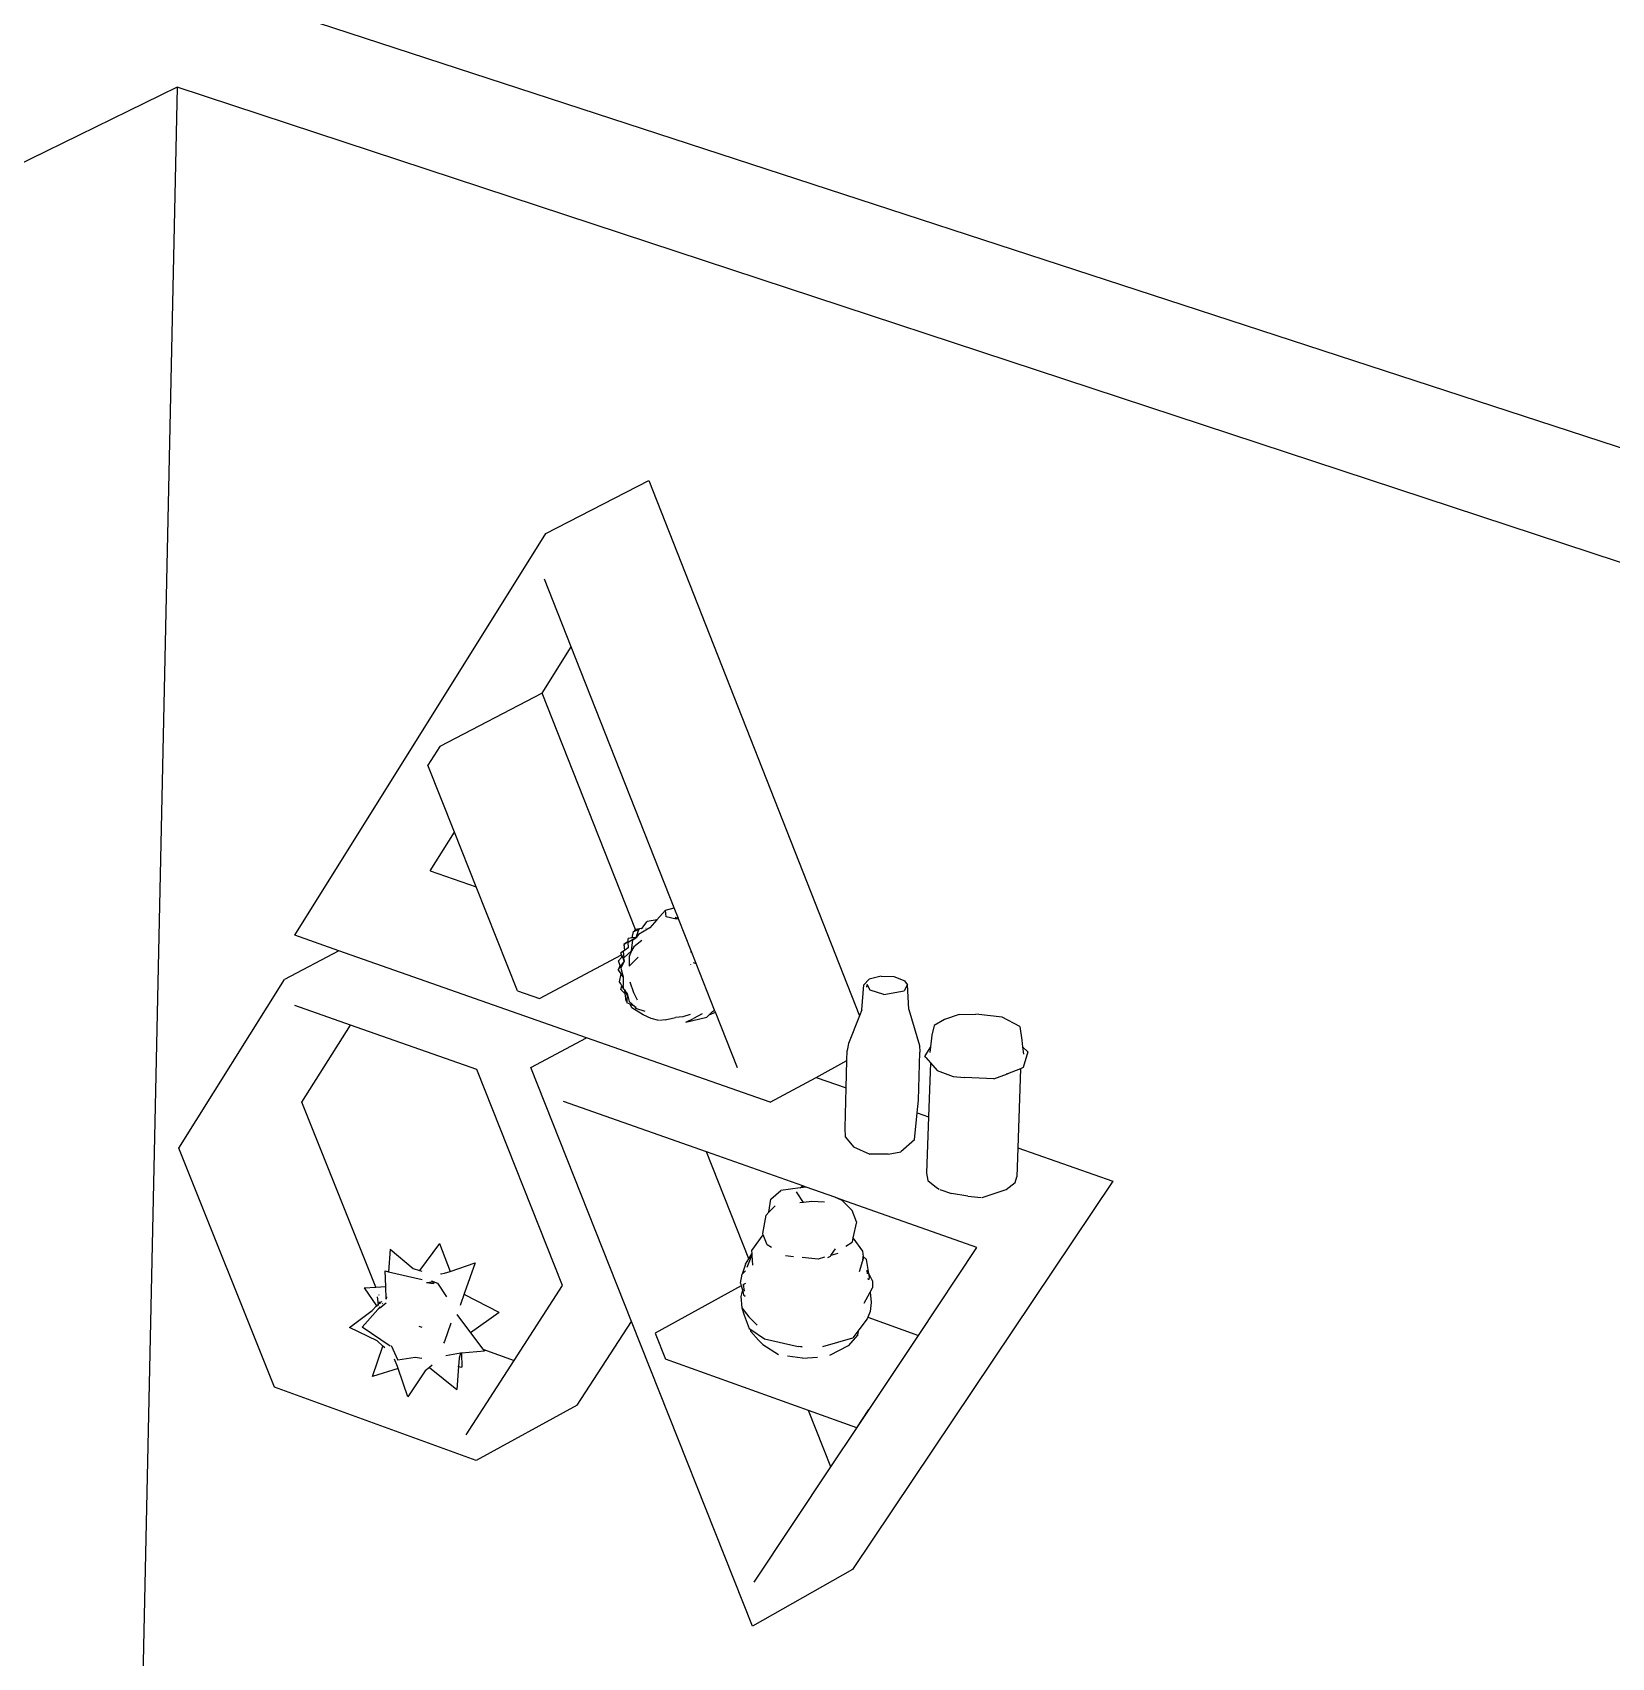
# Model space of a CAD drawing. Header units: millimetres. Extents: x -650 to 3773, y 316 to 2389.
# Drawn here: x 1670.4 to 1756.2, y 921.1 to 1009.5 of the extents above; entities that cross this region are included whole.
import ezdxf

# ---------------------------------------------------------------- set-up
doc = ezdxf.new("R2010")
doc.units = ezdxf.units.MM

# ---------------------------------------------------------------- blocks, each defined once
blk = doc.blocks.new('A$Cc7a5da99')
for p, q in [((179.575, 819.929), (1011.63, 548.408)), ((558.573, 690.243), (446.203, 635.344)), ((558.573, 690.243), (555.694, 556.62)), ((991.785, 547.585), (558.573, 690.243)), ((578.607, 665.993), (584.199, 668.867)), ((584.199, 668.867), (595.642, 639.776)), ((564.96, 644.159), (578.607, 665.993)), ((579.985, 659.83), (578.531, 663.514)), ((578.4, 657.311), (579.985, 659.83)), ((585.582, 645.651), (579.985, 659.83)), ((578.4, 657.311), (572.835, 654.416)), ((578.403, 657.313), (578.4, 657.311)), ((583.482, 644.476), (578.403, 657.313)), ((572.835, 654.416), (572.196, 653.409)), ((573.646, 649.758), (572.196, 653.409)), ((572.322, 647.655), (573.646, 649.758)), ((574.827, 646.783), (573.646, 649.758)), ((572.322, 647.655), (574.827, 646.783)), ((577.066, 641.145), (574.827, 646.783)), ((585.108, 645.525), (585.582, 645.651)), ((585.81, 645.074), (585.582, 645.651)), ((583.827, 644.525), (584.118, 644.909)), ((584.541, 644.979), (584.118, 644.909)), ((584.634, 644.994), (584.249, 644.563)), ((584.541, 644.979), (584.556, 645.002)), ((584.613, 644.99), (584.541, 644.979)), ((584.556, 645.002), (584.613, 644.99)), ((584.634, 644.994), (584.613, 644.99)), ((585.108, 645.525), (584.634, 644.994)), ((585.15, 645.163), (585.108, 645.525)), ((585.695, 645.042), (585.15, 645.163)), ((585.811, 645.055), (585.637, 645.103)), ((585.637, 645.099), (585.811, 645.055)), ((585.639, 645.139), (585.81, 645.074)), ((585.811, 645.055), (585.695, 645.042)), ((585.817, 645.056), (585.81, 645.074)), ((585.811, 645.055), (585.817, 645.056)), ((586.506, 643.31), (585.817, 645.056)), ((567.363, 643.316), (564.96, 644.159)), ((583.512, 644.031), (583.078, 643.765)), ((583.079, 643.811), (583.081, 643.991)), ((583.293, 644.011), (583.081, 643.991)), ((583.255, 643.321), (583.339, 643.908)), ((583.293, 644.011), (583.372, 644.368)), ((583.512, 644.031), (583.293, 644.011)), ((583.339, 643.908), (583.512, 644.031)), ((583.372, 644.368), (583.43, 644.388)), ((583.825, 643.871), (583.394, 643.535)), ((583.43, 644.388), (583.459, 644.473)), ((583.43, 644.388), (583.506, 644.414)), ((583.482, 644.476), (583.459, 644.473)), ((583.669, 644.503), (583.482, 644.476)), ((583.506, 644.414), (583.482, 644.476)), ((583.506, 644.414), (583.657, 644.466)), ((583.512, 644.031), (583.657, 644.466)), ((583.646, 644.193), (583.512, 644.031)), ((584.249, 644.563), (583.646, 644.193)), ((583.657, 644.466), (583.669, 644.503)), ((583.669, 644.503), (583.67, 644.504)), ((583.67, 644.504), (583.708, 644.508)), ((583.827, 644.525), (583.708, 644.508)), ((583.807, 644.518), (583.827, 644.525)), ((583.827, 644.525), (583.824, 644.52)), ((583.885, 644.526), (583.888, 644.53)), ((584.045, 644.542), (584.048, 644.545)), ((567.363, 643.316), (564.399, 641.756)), ((580.823, 638.591), (567.363, 643.316)), ((578.267, 640.728), (582.718, 643.099)), ((582.556, 642.776), (582.714, 642.945)), ((582.873, 643.339), (582.675, 643.197)), ((582.718, 643.099), (582.675, 643.197)), ((582.714, 642.945), (582.762, 642.997)), ((582.722, 642.985), (582.714, 642.945)), ((582.729, 643.073), (582.718, 643.099)), ((582.729, 643.073), (582.722, 642.985)), ((582.762, 642.997), (582.729, 643.073)), ((582.865, 642.759), (582.762, 642.997)), ((583.074, 643.483), (582.811, 643.267)), ((582.811, 643.267), (582.847, 642.932)), ((583.079, 643.811), (582.842, 643.649)), ((582.842, 643.649), (582.873, 643.339)), ((583.255, 643.321), (582.847, 642.932)), ((583.074, 643.483), (582.873, 643.339)), ((583.079, 643.804), (582.885, 643.666)), ((582.886, 643.618), (582.885, 643.666)), ((583.078, 643.765), (583.062, 643.755)), ((583.062, 643.755), (583.073, 643.515)), ((583.062, 643.492), (583.073, 643.515)), ((583.073, 643.515), (583.074, 643.483)), ((583.078, 643.765), (583.079, 643.804)), ((583.079, 643.804), (583.079, 643.811)), ((583.255, 643.321), (583.124, 643.007)), ((583.124, 643.007), (583.13, 642.47)), ((583.624, 642.969), (583.203, 642.544)), ((583.394, 643.535), (583.255, 643.321)), ((586.503, 643.214), (586.506, 643.31)), ((586.777, 642.625), (586.506, 643.31)), ((582.598, 642.385), (582.532, 642.292)), ((582.692, 642.061), (582.532, 642.292)), ((582.634, 642.558), (582.556, 642.776)), ((582.634, 642.558), (582.598, 642.385)), ((582.663, 642.476), (582.598, 642.385)), ((582.603, 641.63), (582.692, 642.061)), ((582.663, 642.476), (582.634, 642.558)), ((582.865, 642.759), (582.663, 642.476)), ((582.865, 642.759), (582.681, 642.368)), ((582.681, 642.368), (582.8, 641.906)), ((582.8, 641.906), (582.692, 642.061)), ((582.847, 642.932), (582.832, 642.918)), ((582.832, 642.918), (582.865, 642.759)), ((583.203, 642.544), (583.13, 642.47)), ((586.482, 642.562), (586.482, 642.583)), ((586.608, 642.683), (586.777, 642.625)), ((587.776, 640.094), (586.777, 642.625)), ((558.656, 632.579), (564.399, 641.756)), ((582.623, 641.568), (582.603, 641.63)), ((582.671, 641.514), (582.603, 641.63)), ((582.671, 641.514), (582.623, 641.568)), ((582.736, 641.405), (582.671, 641.514)), ((582.673, 641.204), (582.736, 641.405)), ((582.898, 640.997), (582.673, 641.204)), ((582.843, 641.222), (582.736, 641.405)), ((582.8, 641.906), (582.799, 641.42)), ((582.843, 641.222), (582.799, 641.42)), ((582.843, 641.222), (582.871, 641.187)), ((582.871, 641.187), (582.898, 640.997)), ((582.871, 641.187), (582.939, 641.101)), ((583.173, 641.624), (583.361, 641.056)), ((595.773, 640.107), (595.89, 641.467)), ((596.179, 641.78), (595.89, 641.467)), ((596.048, 641.332), (596.063, 641.476)), ((596.229, 641.177), (596.063, 641.476)), ((596.836, 641.941), (596.179, 641.78)), ((596.976, 640.931), (596.229, 641.177)), ((596.836, 641.941), (597.511, 641.915)), ((597.511, 641.915), (598.117, 641.689)), ((598.266, 641.479), (598.071, 641.134)), ((598.266, 641.479), (598.117, 641.689)), ((598.331, 640.12), (598.266, 641.479)), ((567.987, 639.277), (564.962, 640.344)), ((577.066, 641.145), (578.267, 640.728)), ((582.898, 640.997), (582.955, 640.602)), ((583.021, 640.902), (582.939, 641.101)), ((582.939, 641.101), (583.003, 641.021)), ((582.955, 640.602), (583.009, 640.577)), ((583.02, 640.884), (582.998, 640.905)), ((583.022, 640.928), (583.003, 641.021)), ((583.003, 641.021), (583.025, 640.994)), ((583.009, 640.577), (583.005, 640.492)), ((583.185, 640.411), (583.005, 640.492)), ((583.02, 640.884), (583.009, 640.577)), ((583.021, 640.902), (583.02, 640.884)), ((583.022, 640.928), (583.021, 640.902)), ((583.025, 640.994), (583.022, 640.928)), ((583.025, 640.994), (583.139, 640.567)), ((583.139, 640.567), (583.443, 640.295)), ((583.275, 640.215), (583.185, 640.411)), ((583.443, 640.295), (583.185, 640.411)), ((583.361, 641.056), (583.573, 640.649)), ((583.499, 640.174), (583.443, 640.295)), ((583.443, 640.295), (583.512, 640.259)), ((596.976, 640.931), (598.071, 641.134)), ((583.891, 639.842), (583.275, 640.215)), ((584.001, 640.009), (583.499, 640.174)), ((584.322, 639.64), (583.895, 639.839)), ((584.751, 639.521), (584.322, 639.64)), ((584.787, 639.519), (584.773, 639.518)), ((585.098, 639.556), (584.787, 639.519)), ((585.098, 639.556), (585.659, 639.682)), ((586.045, 639.733), (585.659, 639.682)), ((586.442, 639.844), (586.045, 639.733)), ((586.206, 639.437), (586.207, 639.437)), ((586.207, 639.437), (586.211, 639.438)), ((586.211, 639.438), (587.36, 639.709)), ((586.211, 639.438), (586.62, 639.629)), ((587.092, 639.89), (586.62, 639.629)), ((587.486, 639.833), (587.36, 639.709)), ((587.663, 640.007), (587.486, 639.833)), ((587.486, 639.833), (587.819, 639.985)), ((587.663, 640.007), (587.776, 640.094)), ((587.819, 639.985), (587.776, 640.094)), ((589.018, 636.947), (587.819, 639.985)), ((595.642, 639.776), (595.053, 638.284)), ((595.773, 640.107), (595.642, 639.776)), ((598.331, 640.12), (598.907, 638.165)), ((600.269, 639.581), (599.706, 639.253)), ((601.063, 639.858), (600.269, 639.581)), ((601.063, 639.858), (601.975, 639.863)), ((603.405, 639.715), (601.975, 639.863)), ((604.372, 639.198), (603.405, 639.715)), ((565.351, 635.094), (567.987, 639.277)), ((574.85, 636.855), (567.987, 639.277)), ((577.792, 636.969), (580.823, 638.591)), ((590.8, 635.089), (580.823, 638.591)), ((599.585, 638.737), (599.509, 638.086)), ((599.706, 639.253), (599.585, 638.737)), ((604.372, 639.198), (604.467, 638.456)), ((594.97, 637.349), (594.984, 637.904)), ((595.053, 638.284), (594.984, 637.904)), ((598.863, 635.198), (598.936, 637.809)), ((598.907, 638.165), (598.936, 637.809)), ((599.509, 638.086), (599.2, 637.612)), ((599.509, 638.086), (599.473, 637.782)), ((604.467, 638.456), (604.51, 638.092)), ((604.51, 638.092), (604.798, 637.818)), ((604.51, 638.092), (604.555, 637.704)), ((604.798, 637.818), (604.552, 636.964)), ((579.514, 625.115), (574.85, 636.855)), ((583.265, 623.173), (577.792, 636.969)), ((593.287, 636.437), (594.97, 637.349)), ((594.932, 635.861), (594.97, 637.349)), ((594.97, 637.349), (594.972, 637.35)), ((599.263, 637.517), (599.2, 637.612)), ((599.263, 637.517), (599.506, 637.231)), ((599.506, 637.231), (599.404, 634.296)), ((599.506, 637.231), (599.865, 636.808)), ((599.865, 636.808), (600.749, 636.477)), ((604.404, 636.906), (603.7, 636.627)), ((604.404, 636.906), (604.25, 632.6)), ((604.552, 636.964), (604.404, 636.906)), ((604.405, 636.908), (604.404, 636.906)), ((590.8, 635.089), (593.287, 636.437)), ((593.287, 636.437), (594.932, 635.861)), ((600.749, 636.477), (601.364, 636.422)), ((602.949, 636.352), (601.364, 636.422)), ((602.949, 636.352), (603.7, 636.627)), ((603.7, 636.627), (603.612, 636.605)), ((603.7, 636.627), (603.769, 636.666)), ((569.367, 625.031), (565.351, 635.094)), ((587.333, 632.381), (579.558, 635.125)), ((594.878, 633.696), (594.932, 635.861)), ((594.932, 635.861), (594.94, 635.858)), ((598.793, 634.51), (598.863, 635.198)), ((598.645, 633.032), (598.793, 634.51)), ((598.793, 634.51), (599.404, 634.296)), ((599.404, 634.296), (599.296, 631.221)), ((594.883, 633.183), (594.878, 633.696)), ((563.853, 619.598), (558.656, 632.579)), ((589.632, 626.565), (587.333, 632.381)), ((592.571, 630.532), (587.333, 632.381)), ((594.883, 633.183), (595.33, 632.661)), ((595.33, 632.661), (596.218, 632.253)), ((597.21, 632.27), (597.897, 632.397)), ((598.645, 633.032), (597.897, 632.397)), ((604.25, 632.6), (604.194, 631.035)), ((604.25, 632.6), (609.417, 630.792)), ((597.21, 632.27), (596.218, 632.253)), ((609.417, 630.792), (595.278, 609.683)), ((599.296, 631.221), (599.363, 630.824)), ((599.363, 630.824), (599.837, 630.443)), ((603.613, 630.347), (604.101, 630.728)), ((604.101, 630.728), (604.194, 631.035)), ((590.729, 629.108), (590.831, 629.822)), ((590.831, 629.822), (591.383, 630.288)), ((592.418, 630.424), (591.383, 630.288)), ((592.611, 629.643), (592.218, 630.222)), ((592.418, 630.424), (592.571, 630.532)), ((592.752, 630.468), (592.418, 630.424)), ((592.752, 630.468), (592.571, 630.532)), ((594.301, 629.922), (592.752, 630.468)), ((594.681, 629.761), (594.301, 629.922)), ((594.698, 629.781), (594.301, 629.922)), ((594.705, 629.738), (594.681, 629.761)), ((594.705, 629.738), (594.698, 629.781)), ((602.034, 627.192), (594.698, 629.781)), ((595.256, 629.2), (594.705, 629.738)), ((599.837, 630.443), (599.974, 630.358)), ((600.012, 630.344), (600.651, 630.123)), ((601.53, 629.98), (600.651, 630.123)), ((601.53, 629.98), (602.267, 629.902)), ((602.319, 629.909), (603.613, 630.347)), ((590.389, 627.955), (590.574, 628.946)), ((590.574, 628.946), (590.729, 629.108)), ((590.729, 629.108), (591.066, 629.461)), ((592.611, 629.643), (592.406, 629.625)), ((593.062, 629.684), (592.611, 629.643)), ((593.757, 629.657), (593.062, 629.684)), ((595.484, 628.58), (595.256, 629.2)), ((590.42, 627.88), (590.389, 627.955)), ((595.484, 628.58), (595.294, 627.709)), ((570.153, 627.1), (570.051, 625.872)), ((570.153, 627.1), (571.393, 626.054)), ((572.823, 627.403), (571.746, 625.941)), ((572.823, 627.403), (573.401, 625.891)), ((590.405, 627.872), (589.783, 627.021)), ((590.42, 627.88), (590.405, 627.872)), ((590.637, 627.342), (590.42, 627.88)), ((590.867, 627.196), (590.637, 627.342)), ((594.122, 626.801), (594.338, 627.114)), ((594.908, 627.267), (595.244, 627.477)), ((595.294, 627.709), (595.244, 627.477)), ((595.294, 627.709), (595.812, 626.989)), ((598.853, 622.413), (602.034, 627.192)), ((573.401, 625.891), (574.759, 626.362)), ((574.759, 626.362), (574.192, 624.725)), ((589.463, 626.283), (589.28, 625.732)), ((589.463, 626.283), (589.632, 626.565)), ((589.538, 626.121), (589.799, 626.763)), ((589.632, 626.565), (589.794, 626.837)), ((589.783, 627.021), (589.794, 626.837)), ((589.794, 626.837), (589.799, 626.763)), ((589.799, 626.763), (589.831, 626.223)), ((592.065, 626.688), (591.623, 626.733)), ((593.411, 626.554), (592.533, 626.641)), ((593.753, 626.656), (593.411, 626.554)), ((593.924, 626.64), (594.07, 626.726)), ((594.07, 626.726), (594.091, 626.757)), ((594.471, 626.87), (594.091, 626.757)), ((594.091, 626.757), (594.122, 626.801)), ((595.651, 625.89), (595.825, 626.474)), ((595.812, 626.989), (595.85, 626.692)), ((595.819, 626.721), (595.85, 626.692)), ((595.82, 626.663), (595.858, 626.633)), ((595.824, 626.511), (595.858, 626.633)), ((595.858, 626.633), (595.825, 626.474)), ((595.85, 626.692), (596.026, 626.53)), ((595.85, 626.692), (595.858, 626.633)), ((596.159, 625.767), (596.026, 626.53)), ((569.903, 625.067), (569.875, 625.914)), ((569.875, 625.914), (570.051, 625.872)), ((570.051, 625.872), (571.886, 625.442)), ((571.393, 626.054), (571.746, 625.941)), ((571.746, 625.941), (571.859, 625.905)), ((572.124, 625.283), (572.443, 625.326)), ((572.124, 625.283), (572.488, 625.234)), ((572.397, 625.375), (572.71, 625.247)), ((572.397, 625.375), (572.443, 625.326)), ((572.443, 625.326), (572.528, 625.236)), ((572.903, 625.765), (573.097, 625.786)), ((572.936, 625.74), (572.903, 625.765)), ((573.097, 625.786), (573.401, 625.891)), ((589.19, 625.254), (589.28, 625.732)), ((589.457, 625.92), (589.28, 625.732)), ((589.457, 625.92), (589.457, 625.922)), ((596.09, 625.758), (596.061, 625.966)), ((596.159, 625.767), (596.061, 625.966)), ((596.135, 625.432), (596.126, 625.501)), ((596.193, 625.571), (596.135, 625.432)), ((596.193, 625.571), (596.159, 625.767)), ((596.348, 625.38), (596.159, 625.767)), ((596.348, 625.38), (596.354, 624.994)), ((568.723, 624.988), (569.367, 625.031)), ((568.723, 624.988), (569.409, 624.013)), ((569.367, 625.031), (569.903, 625.067)), ((569.44, 624.511), (569.488, 624.092)), ((569.543, 624.589), (569.534, 624.613)), ((569.903, 625.067), (569.923, 625.068)), ((569.926, 624.376), (569.903, 625.067)), ((569.937, 624.508), (569.926, 624.376)), ((572.71, 625.247), (573.205, 624.516)), ((574.192, 624.725), (573.952, 624.034)), ((574.194, 624.619), (574.192, 624.725)), ((576.06, 623.655), (574.194, 624.619)), ((576.881, 621.049), (579.514, 625.115)), ((589.228, 625.106), (584.553, 622.54)), ((589.19, 625.254), (589.228, 625.106)), ((589.283, 624.889), (589.209, 624.525)), ((589.209, 624.525), (589.259, 623.902)), ((589.228, 625.106), (589.283, 624.889)), ((589.283, 624.889), (589.351, 624.621)), ((589.339, 625.167), (589.317, 625.154)), ((589.339, 625.167), (589.322, 625.08)), ((589.343, 625.185), (589.339, 625.167)), ((589.345, 625.17), (589.343, 625.185)), ((589.457, 625.231), (589.345, 625.17)), ((589.398, 624.814), (589.345, 625.17)), ((589.351, 624.621), (589.439, 624.54)), ((589.439, 624.54), (589.435, 624.563)), ((595.895, 624.161), (596.225, 624.76)), ((596.225, 624.76), (596.354, 624.994)), ((596.225, 624.76), (596.281, 624.203)), ((567.927, 622.843), (569.167, 623.772)), ((569.466, 623.818), (568.628, 622.868)), ((569.167, 623.772), (569.409, 624.013)), ((569.409, 624.013), (569.488, 624.092)), ((569.409, 624.013), (569.431, 623.982)), ((569.515, 623.854), (569.466, 623.818)), ((569.488, 624.092), (569.628, 624.231)), ((569.488, 624.092), (569.495, 624.033)), ((569.499, 623.886), (569.514, 623.864)), ((569.51, 623.899), (569.514, 623.864)), ((569.514, 623.864), (569.515, 623.854)), ((569.567, 623.893), (569.515, 623.854)), ((569.567, 623.893), (569.572, 623.922)), ((569.577, 623.9), (569.567, 623.893)), ((569.572, 623.922), (569.584, 623.983)), ((569.572, 623.922), (569.577, 623.9)), ((569.924, 624.159), (569.577, 623.9)), ((569.609, 624.124), (569.628, 624.231)), ((569.7, 624.196), (569.677, 624.255)), ((569.738, 624.102), (569.722, 624.142)), ((569.926, 624.376), (569.932, 624.379)), ((573.771, 623.541), (574.509, 622.559)), ((576.06, 623.655), (574.509, 622.559)), ((589.259, 623.902), (589.638, 623.415)), ((589.259, 623.902), (589.383, 623.508)), ((596.223, 623.716), (596.096, 623.395)), ((596.281, 624.203), (596.223, 623.716)), ((569.433, 622.116), (567.927, 622.843)), ((570.138, 621.824), (568.628, 622.868)), ((571.703, 622.914), (571.869, 622.855)), ((573.444, 623.07), (573.103, 622.084)), ((580.299, 618.622), (583.265, 623.173)), ((589.833, 606.618), (583.265, 623.173)), ((589.383, 623.508), (589.436, 623.364)), ((589.436, 623.364), (589.66, 622.793)), ((589.638, 623.415), (590.098, 622.975)), ((589.66, 622.793), (589.736, 622.739)), ((589.744, 622.632), (589.736, 622.739)), ((589.736, 622.739), (590.48, 622.218)), ((589.744, 622.632), (590.159, 622.149)), ((595.609, 622.709), (595.289, 622.286)), ((595.567, 622.437), (595.609, 622.709)), ((596.061, 623.307), (595.609, 622.709)), ((595.915, 623.459), (595.924, 623.456)), ((596.096, 623.395), (596.061, 623.307)), ((596.096, 623.395), (598.853, 622.413)), ((569.184, 620.175), (569.744, 621.827)), ((569.744, 621.827), (569.433, 622.116)), ((569.85, 621.73), (569.744, 621.827)), ((570.195, 621.867), (570.564, 621.071)), ((573.103, 622.084), (573.048, 621.995)), ((573.061, 622.031), (573.048, 621.995)), ((574.509, 622.559), (575.187, 621.659)), ((584.553, 622.54), (585.106, 621.129)), ((590.159, 622.149), (590.403, 621.917)), ((590.403, 621.917), (591.256, 621.381)), ((590.48, 622.218), (592.322, 621.808)), ((592.527, 621.792), (592.322, 621.808)), ((592.448, 621.809), (592.527, 621.792)), ((593.654, 621.816), (595.289, 622.286)), ((595.031, 621.851), (594.02, 621.313)), ((595.567, 622.437), (595.031, 621.851)), ((596.176, 618.391), (598.853, 622.413)), ((570.537, 620.726), (570.383, 621.116)), ((571.495, 621.202), (570.564, 621.071)), ((571.865, 621.162), (571.495, 621.202)), ((573.963, 621.449), (573.17, 621.298)), ((573.886, 621.173), (573.854, 620.716)), ((573.963, 621.449), (573.886, 621.173)), ((573.965, 621.449), (573.963, 621.449)), ((574.024, 621.454), (573.965, 621.449)), ((575.267, 621.553), (574.024, 621.454)), ((574.024, 621.454), (574.04, 620.681)), ((574.266, 617.011), (576.881, 621.049)), ((575.187, 621.659), (576.881, 621.049)), ((575.187, 621.659), (575.267, 621.553)), ((592.885, 618.337), (585.106, 621.129)), ((592.553, 621.167), (591.743, 621.291)), ((592.553, 621.167), (593.375, 621.235)), ((570.576, 620.616), (569.184, 620.175)), ((570.576, 620.616), (570.537, 620.726)), ((571.112, 619.082), (570.576, 620.616)), ((572.041, 620.489), (571.112, 619.082)), ((572.275, 620.67), (572.041, 620.489)), ((572.43, 620.791), (572.275, 620.67)), ((572.275, 620.67), (573.764, 619.463)), ((573.854, 620.716), (573.764, 619.463)), ((573.825, 620.721), (573.854, 620.716)), ((573.854, 620.716), (574.04, 620.681)), ((574.824, 615.612), (563.853, 619.598)), ((580.299, 618.622), (574.824, 615.612)), ((594.098, 615.269), (592.885, 618.337)), ((595.508, 617.396), (592.885, 618.337)), ((595.508, 617.396), (596.159, 618.382)), ((595.517, 617.401), (596.176, 618.391)), ((596.159, 618.382), (596.176, 618.391)), ((594.098, 615.269), (595.517, 617.401)), ((595.517, 617.401), (595.508, 617.396)), ((589.92, 608.992), (594.098, 615.269)), ((595.278, 609.683), (589.833, 606.618))]:
    blk.add_line(p, q)

msp = doc.modelspace()

# ---------------------------------------------------------------- block references
msp.add_blockref('A$Cc7a5da99', (1119.698, 316.243))

doc.saveas('drawing.dxf')
